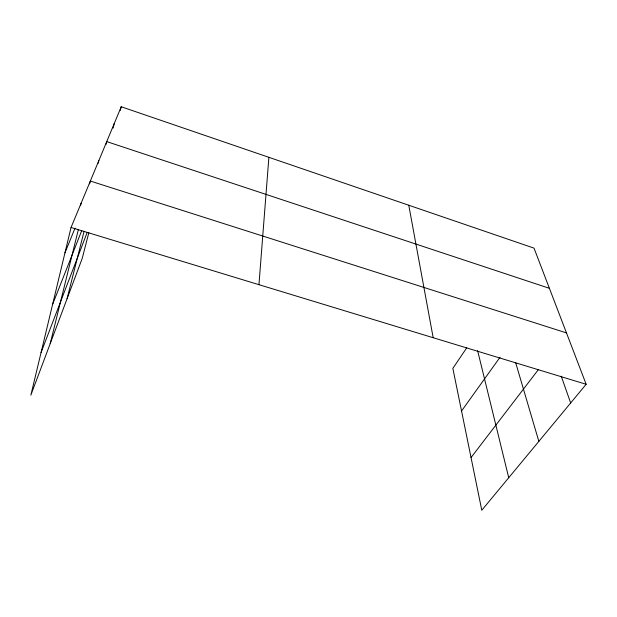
<?xml version="1.0" encoding="UTF-8"?>
<svg xmlns="http://www.w3.org/2000/svg" width="617" height="617" viewBox="0 0 617 617"><rect width="100%" height="100%" fill="white"/><g stroke="black" fill="none" stroke-linecap="round" stroke-linejoin="round"><path stroke-width="0.93" d="M258.947 284.684L268.889 157.327M466.737 347.811L452.855 368.38L481.784 510.251L586.15 384.283L534.021 248.134L121.225 106.749L71.04 227.48L30.85 395.158L82.231 258.384L88.84 232.678M80.65 205.122L81.097 203.278M50.208 343.623L78.428 229.308M89.642 183.851L90.337 181.051L566.483 332.91M98.172 163.304L98.859 160.559M67.045 298.813L84.082 231.329M106.024 144.409L106.733 141.609L549.408 288.316M113.088 128.081L114.245 123.523M120.269 110.458L121.225 106.749M41.061 352.569L87.082 232.709M52.607 304.389L81.76 230.519M64.962 252.823L75.05 228.105M461.547 410.999L500.025 357.274M471.041 457.559L538.525 369.421M71.04 227.48L586.15 384.283M561.231 376.177L570.671 402.97M515.681 362.734L538.849 441.371M477.627 350.68L508.732 477.728M408.778 205.237L433.173 337.715"/></g></svg>
